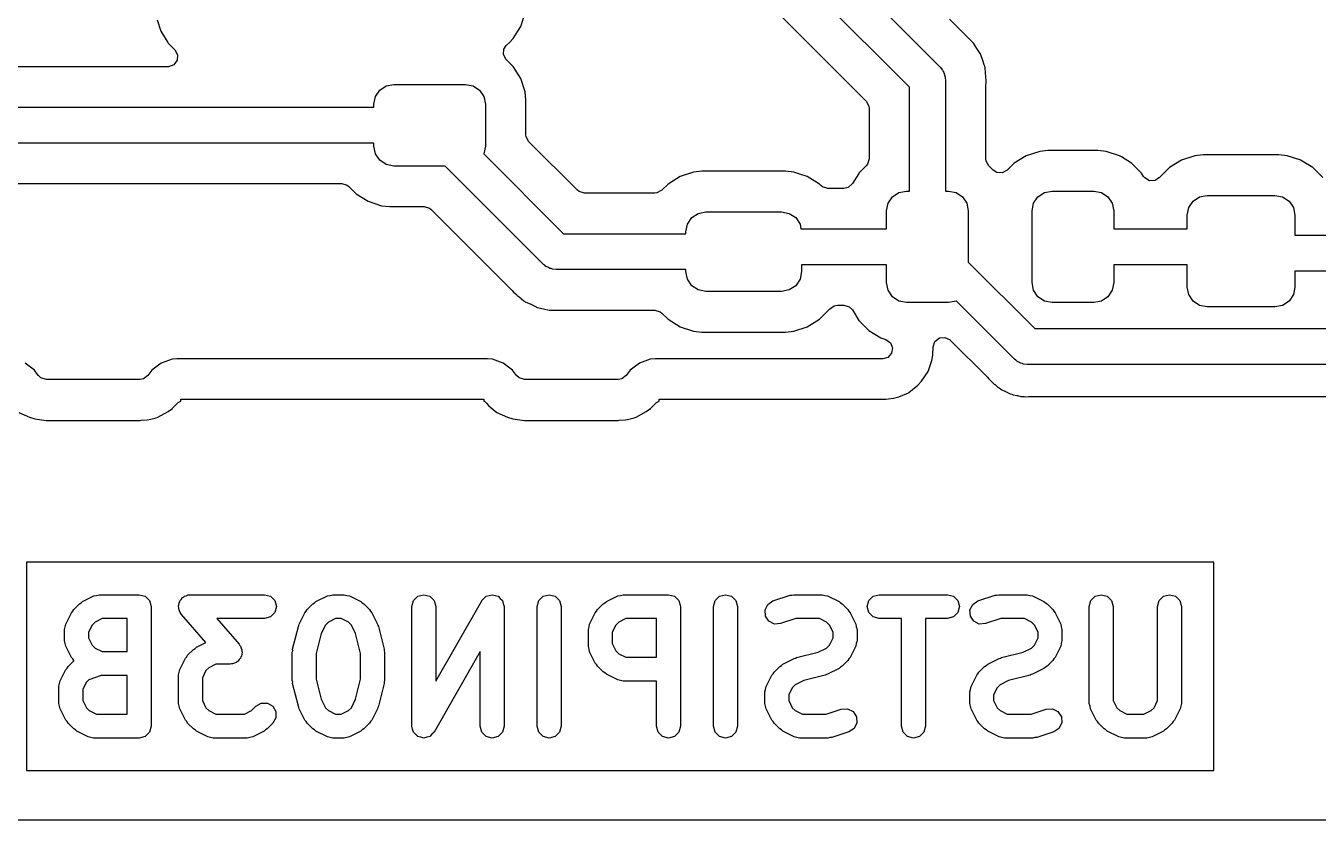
# Model space of a CAD drawing. Extents: x 0.23 to 2.97, y 0.23 to 2.17.
# Drawn here: x 1.331 to 1.969, y 0.23 to 0.622 of the extents above; entities that cross this region are included whole.
import ezdxf

# ---------------------------------------------------------------- set-up
doc = ezdxf.new("R2010")
doc.units = 0
doc.header["$MEASUREMENT"] = 0
doc.layers.add('BLACK', color=7, linetype='CONTINUOUS')

msp = doc.modelspace()

# ---------------------------------------------------------------- linework, layer by layer
at = {"layer": 'BLACK', "linetype": 'CONTINUOUS'}
for p, q in [((1.71833, 0.6656), (1.78218, 0.60175)), ((1.76706, 0.59182), (1.70643, 0.65244)), ((1.57497, 0.62188), (1.57716, 0.62851)), ((1.69957, 0.63099), (1.74561, 0.58495)), ((1.39536, 0.62506), (1.39718, 0.61956)), ((1.39718, 0.61956), (1.40064, 0.61396)), ((1.5713, 0.61594), (1.57497, 0.62188)), ((1.79604, 0.6162), (1.78674, 0.6255)), ((1.40064, 0.61396), (1.40085, 0.61362)), ((1.40085, 0.61362), (1.40418, 0.61029)), ((1.56781, 0.61245), (1.56953, 0.61417)), ((1.56953, 0.61417), (1.5713, 0.61594)), ((1.79819, 0.61417), (1.79604, 0.6162)), ((1.79837, 0.61396), (1.79819, 0.61417)), ((1.79855, 0.61374), (1.79837, 0.61396)), ((1.79837, 0.61396), (1.79837, 0.61396)), ((1.79872, 0.61352), (1.79855, 0.61374)), ((1.79855, 0.61374), (1.79855, 0.61374)), ((1.80028, 0.611), (1.79872, 0.61352)), ((1.79872, 0.61352), (1.79872, 0.61352)), ((1.79872, 0.61352), (1.79872, 0.61352)), ((1.40418, 0.61029), (1.4055, 0.60787)), ((1.4055, 0.60787), (1.4053, 0.60513)), ((1.56649, 0.60796), (1.56669, 0.61071)), ((1.56781, 0.60555), (1.56649, 0.60796)), ((1.56669, 0.61071), (1.56781, 0.61245)), ((1.8019, 0.60853), (1.80028, 0.611)), ((1.80203, 0.60828), (1.8019, 0.60853)), ((1.8019, 0.60853), (1.8019, 0.60853)), ((1.8019, 0.60853), (1.8019, 0.60853)), ((1.80215, 0.60803), (1.80203, 0.60828)), ((1.80203, 0.60828), (1.80203, 0.60828)), ((1.80227, 0.60777), (1.80215, 0.60803)), ((1.80215, 0.60803), (1.80215, 0.60803)), ((1.8032, 0.60497), (1.80227, 0.60777)), ((1.40073, 0.60195), (1.14546, 0.60195)), ((1.40108, 0.60197), (1.40073, 0.60195)), ((1.40366, 0.60293), (1.40108, 0.60197)), ((1.4053, 0.60513), (1.40366, 0.60293)), ((1.5713, 0.60206), (1.56781, 0.60555)), ((1.57497, 0.59612), (1.5713, 0.60206)), ((1.78218, 0.60175), (1.78335, 0.60031)), ((1.78335, 0.60031), (1.7836, 0.59965)), ((1.80394, 0.60293), (1.8032, 0.60497)), ((1.80421, 0.60219), (1.80394, 0.60293)), ((1.80427, 0.60191), (1.80421, 0.60219)), ((1.80421, 0.60219), (1.80421, 0.60219)), ((1.80428, 0.60191), (1.80427, 0.60191)), ((1.80434, 0.60164), (1.80428, 0.60191)), ((1.80439, 0.60136), (1.80433, 0.60164)), ((1.80433, 0.60164), (1.80434, 0.60164)), ((1.80459, 0.59906), (1.80439, 0.60136)), ((1.57716, 0.58949), (1.57497, 0.59612)), ((1.7836, 0.59965), (1.78401, 0.59909)), ((1.78401, 0.59909), (1.78425, 0.59795)), ((1.78425, 0.59795), (1.78467, 0.59687)), ((1.78467, 0.59687), (1.78463, 0.59617)), ((1.78463, 0.59617), (1.78478, 0.59548)), ((1.78478, 0.59548), (1.78478, 0.54054)), ((1.80465, 0.59842), (1.80459, 0.59906)), ((1.80476, 0.59743), (1.80465, 0.59842)), ((1.8048, 0.59717), (1.80476, 0.59743)), ((1.8048, 0.59685), (1.8048, 0.59717)), ((1.8048, 0.59717), (1.8048, 0.59717)), ((1.8048, 0.59664), (1.8048, 0.59685)), ((1.80492, 0.59532), (1.8048, 0.59664)), ((1.8048, 0.59302), (1.80485, 0.59373)), ((1.80485, 0.59378), (1.80498, 0.59464)), ((1.80485, 0.59373), (1.80485, 0.59378)), ((1.80498, 0.59464), (1.80492, 0.59532)), ((1.50319, 0.58718), (1.50532, 0.59037)), ((1.50532, 0.59037), (1.50852, 0.5925)), ((1.50852, 0.5925), (1.51228, 0.59325)), ((1.51228, 0.59325), (1.54772, 0.59325)), ((1.54772, 0.59325), (1.55148, 0.5925)), ((1.55148, 0.5925), (1.55468, 0.59037)), ((1.55468, 0.59037), (1.55681, 0.58718)), ((1.57757, 0.58551), (1.57716, 0.58949)), ((1.76706, 0.54054), (1.76706, 0.59182)), ((1.8048, 0.55641), (1.8048, 0.59302)), ((1.143, 0.58193), (1.50244, 0.58193)), ((1.50244, 0.58341), (1.50319, 0.58718)), ((1.50244, 0.58193), (1.50244, 0.58341)), ((1.55681, 0.58718), (1.55756, 0.58341)), ((1.55756, 0.58341), (1.55756, 0.56274)), ((1.57758, 0.5854), (1.57757, 0.58551)), ((1.57758, 0.56836), (1.57758, 0.5854)), ((1.57758, 0.5854), (1.57758, 0.5854)), ((1.74561, 0.58495), (1.74693, 0.58254)), ((1.74693, 0.58254), (1.74704, 0.5815)), ((1.74704, 0.5815), (1.74704, 0.55641)), ((1.57769, 0.56732), (1.57758, 0.56836)), ((1.50244, 0.56422), (1.14667, 0.56422)), ((1.50244, 0.56274), (1.50244, 0.56422)), ((1.50319, 0.55897), (1.50244, 0.56274)), ((1.55756, 0.56274), (1.55681, 0.55897)), ((1.57901, 0.56491), (1.57769, 0.56732)), ((1.60302, 0.54089), (1.57901, 0.56491)), ((1.50532, 0.55578), (1.50319, 0.55897)), ((1.50852, 0.55365), (1.50532, 0.55578)), ((1.55681, 0.55897), (1.55674, 0.55886)), ((1.55674, 0.55886), (1.59616, 0.51944)), ((1.74704, 0.55641), (1.74626, 0.55377)), ((1.80491, 0.55537), (1.8048, 0.55641)), ((1.82473, 0.55795), (1.81879, 0.55428)), ((1.83135, 0.56015), (1.82473, 0.55795)), ((1.82473, 0.55795), (1.82473, 0.55795)), ((1.83544, 0.56056), (1.83135, 0.56015)), ((1.86009, 0.56056), (1.83544, 0.56056)), ((1.83544, 0.56056), (1.83544, 0.56056)), ((1.86418, 0.56015), (1.86009, 0.56056)), ((1.87081, 0.55795), (1.86418, 0.56015)), ((1.87168, 0.55741), (1.87081, 0.55795)), ((1.87081, 0.55795), (1.87081, 0.55795)), ((1.87675, 0.55428), (1.87168, 0.55741)), ((1.9014, 0.5558), (1.89546, 0.55214)), ((1.90803, 0.558), (1.9014, 0.5558)), ((1.9014, 0.5558), (1.9014, 0.5558)), ((1.91212, 0.55841), (1.90803, 0.558)), ((1.94956, 0.55841), (1.91212, 0.55841)), ((1.91212, 0.55841), (1.91212, 0.55841)), ((1.95365, 0.558), (1.94956, 0.55841)), ((1.96028, 0.5558), (1.95365, 0.558)), ((1.96097, 0.55537), (1.96028, 0.5558)), ((1.96028, 0.5558), (1.96028, 0.5558)), ((1.51228, 0.5529), (1.50852, 0.55365)), ((1.53765, 0.5529), (1.51228, 0.5529)), ((1.58623, 0.50432), (1.53765, 0.5529)), ((1.66038, 0.54987), (1.65375, 0.54767)), ((1.66447, 0.55029), (1.66038, 0.54987)), ((1.70585, 0.55029), (1.66447, 0.55029)), ((1.66447, 0.55029), (1.66447, 0.55029)), ((1.70994, 0.54987), (1.70585, 0.55029)), ((1.71293, 0.54888), (1.70994, 0.54987)), ((1.74196, 0.54928), (1.73882, 0.5442)), ((1.742, 0.54935), (1.74196, 0.54928)), ((1.74561, 0.55296), (1.742, 0.54935)), ((1.74626, 0.55377), (1.74561, 0.55296)), ((1.80623, 0.55296), (1.80491, 0.55537)), ((1.80839, 0.55079), (1.80623, 0.55296)), ((1.81014, 0.54967), (1.80839, 0.55079)), ((1.81288, 0.54948), (1.81014, 0.54967)), ((1.81529, 0.55079), (1.81288, 0.54948)), ((1.81879, 0.55428), (1.81529, 0.55079)), ((1.88169, 0.54935), (1.87675, 0.55428)), ((1.88264, 0.54779), (1.88169, 0.54935)), ((1.88169, 0.54935), (1.88169, 0.54935)), ((1.88169, 0.54935), (1.88169, 0.54935)), ((1.89546, 0.55214), (1.89033, 0.547)), ((1.96622, 0.55214), (1.96097, 0.55537)), ((1.97116, 0.5472), (1.96622, 0.55214)), ((1.96622, 0.55214), (1.96622, 0.55214)), ((1.15698, 0.5442), (1.48657, 0.5442)), ((1.48657, 0.5442), (1.48921, 0.54342)), ((1.48921, 0.54342), (1.49003, 0.54277)), ((1.49003, 0.54277), (1.49364, 0.53916)), ((1.64781, 0.54401), (1.64469, 0.54089)), ((1.65375, 0.54767), (1.64781, 0.54401)), ((1.65375, 0.54767), (1.65375, 0.54767)), ((1.71656, 0.54767), (1.71293, 0.54888)), ((1.72251, 0.54401), (1.71656, 0.54767)), ((1.72322, 0.54329), (1.72251, 0.54401)), ((1.72251, 0.54401), (1.72251, 0.54401)), ((1.72404, 0.54264), (1.72322, 0.54329)), ((1.72667, 0.54186), (1.72404, 0.54264)), ((1.73881, 0.54418), (1.73677, 0.54234)), ((1.73882, 0.5442), (1.73881, 0.54418)), ((1.88326, 0.547), (1.88264, 0.54779)), ((1.88564, 0.54562), (1.88326, 0.547)), ((1.88838, 0.54574), (1.88564, 0.54562)), ((1.89026, 0.54707), (1.88838, 0.54574)), ((1.89033, 0.547), (1.89026, 0.54707)), ((1.49364, 0.53916), (1.49958, 0.53549)), ((1.60384, 0.54024), (1.60302, 0.54089)), ((1.60648, 0.53946), (1.60384, 0.54024)), ((1.64124, 0.53946), (1.60648, 0.53946)), ((1.64228, 0.53957), (1.64124, 0.53946)), ((1.64469, 0.54089), (1.64228, 0.53957)), ((1.73466, 0.54186), (1.72667, 0.54186)), ((1.73677, 0.54234), (1.73466, 0.54186)), ((1.75649, 0.53447), (1.75862, 0.53766)), ((1.75862, 0.53766), (1.76182, 0.53979)), ((1.76182, 0.53979), (1.76558, 0.54054)), ((1.76558, 0.54054), (1.76706, 0.54054)), ((1.78478, 0.54054), (1.78625, 0.54054)), ((1.78625, 0.54054), (1.79002, 0.53979)), ((1.79002, 0.53979), (1.79321, 0.53766)), ((1.79321, 0.53766), (1.79535, 0.53447)), ((1.82834, 0.53447), (1.83047, 0.53766)), ((1.83047, 0.53766), (1.83367, 0.53979)), ((1.83367, 0.53979), (1.83743, 0.54054)), ((1.83743, 0.54054), (1.8581, 0.54054)), ((1.8581, 0.54054), (1.86187, 0.53979)), ((1.86187, 0.53979), (1.86506, 0.53766)), ((1.86506, 0.53766), (1.8672, 0.53447)), ((1.90715, 0.53551), (1.91034, 0.53764)), ((1.91034, 0.53764), (1.91411, 0.53839)), ((1.91411, 0.53839), (1.94757, 0.53839)), ((1.94757, 0.53839), (1.95134, 0.53764)), ((1.95134, 0.53764), (1.95453, 0.53551)), ((1.49958, 0.53549), (1.5062, 0.5333)), ((1.5062, 0.5333), (1.51029, 0.53288)), ((1.51029, 0.53288), (1.52734, 0.53288)), ((1.52734, 0.53288), (1.52997, 0.5321)), ((1.52997, 0.5321), (1.53079, 0.53145)), ((1.53079, 0.53145), (1.57033, 0.4919)), ((1.66269, 0.52952), (1.66646, 0.53027)), ((1.66646, 0.53027), (1.70386, 0.53027)), ((1.70386, 0.53027), (1.70762, 0.52952)), ((1.75574, 0.5307), (1.75649, 0.53447)), ((1.75574, 0.52184), (1.75574, 0.5307)), ((1.79535, 0.53447), (1.79609, 0.5307)), ((1.79609, 0.5307), (1.79609, 0.50533)), ((1.82759, 0.5307), (1.82834, 0.53447)), ((1.82759, 0.49527), (1.82759, 0.5307)), ((1.8672, 0.53447), (1.86794, 0.5307)), ((1.86794, 0.5307), (1.86794, 0.52186)), ((1.90427, 0.52855), (1.90502, 0.53232)), ((1.90502, 0.53232), (1.90715, 0.53551)), ((1.95453, 0.53551), (1.95667, 0.53232)), ((1.95667, 0.53232), (1.95742, 0.52855)), ((1.65661, 0.52043), (1.65736, 0.52419)), ((1.65736, 0.52419), (1.6595, 0.52738)), ((1.6595, 0.52738), (1.66269, 0.52952)), ((1.70762, 0.52952), (1.71082, 0.52738)), ((1.71082, 0.52738), (1.71295, 0.52419)), ((1.71295, 0.52419), (1.71342, 0.52184)), ((1.90427, 0.52186), (1.90427, 0.52855)), ((1.95742, 0.52855), (1.95742, 0.51871)), ((1.59616, 0.51944), (1.65661, 0.51944)), ((1.65661, 0.51944), (1.65661, 0.52043)), ((1.71342, 0.52184), (1.75574, 0.52184)), ((1.86794, 0.52186), (1.90427, 0.52186)), ((1.95742, 0.51871), (1.99106, 0.51871)), ((1.58682, 0.50394), (1.58623, 0.50432)), ((1.79609, 0.50533), (1.82888, 0.47255)), ((1.58729, 0.50342), (1.58682, 0.50394)), ((1.58834, 0.50294), (1.58729, 0.50342)), ((1.58932, 0.50231), (1.58834, 0.50294)), ((1.59001, 0.5022), (1.58932, 0.50231)), ((1.59065, 0.50192), (1.59001, 0.5022)), ((1.59249, 0.50172), (1.59065, 0.50192)), ((1.65661, 0.50172), (1.59249, 0.50172)), ((1.65661, 0.50074), (1.65661, 0.50172)), ((1.65736, 0.49697), (1.65661, 0.50074)), ((1.7137, 0.50074), (1.71295, 0.49697)), ((1.75574, 0.50413), (1.7137, 0.50413)), ((1.7137, 0.50413), (1.7137, 0.50074)), ((1.75574, 0.49527), (1.75574, 0.50413)), ((1.90427, 0.50414), (1.86794, 0.50414)), ((1.86794, 0.50414), (1.86794, 0.49527)), ((1.90427, 0.49312), (1.90427, 0.50414)), ((1.99106, 0.50099), (1.95742, 0.50099)), ((1.95742, 0.50099), (1.95742, 0.49312)), ((1.57033, 0.4919), (1.5708, 0.49137)), ((1.6595, 0.49378), (1.65736, 0.49697)), ((1.66269, 0.49165), (1.6595, 0.49378)), ((1.66646, 0.4909), (1.66269, 0.49165)), ((1.70762, 0.49165), (1.70386, 0.4909)), ((1.71082, 0.49378), (1.70762, 0.49165)), ((1.71295, 0.49697), (1.71082, 0.49378)), ((1.75649, 0.4915), (1.75574, 0.49527)), ((1.82834, 0.4915), (1.82759, 0.49527)), ((1.86794, 0.49527), (1.8672, 0.4915)), ((1.90502, 0.48935), (1.90427, 0.49312)), ((1.95742, 0.49312), (1.95667, 0.48935)), ((1.5708, 0.49137), (1.57134, 0.49063)), ((1.57134, 0.49063), (1.57288, 0.48934)), ((1.57288, 0.48934), (1.57304, 0.4892)), ((1.57304, 0.4892), (1.57326, 0.48897)), ((1.57326, 0.48897), (1.57425, 0.48819)), ((1.57425, 0.48819), (1.57652, 0.48629)), ((1.57652, 0.48629), (1.57652, 0.48629)), ((1.57652, 0.48629), (1.57675, 0.48613)), ((1.57675, 0.48613), (1.57675, 0.48613)), ((1.57675, 0.48613), (1.57698, 0.48598)), ((1.57698, 0.48598), (1.57699, 0.48599)), ((1.57699, 0.48599), (1.57723, 0.48584)), ((1.57723, 0.48584), (1.57991, 0.48459)), ((1.70386, 0.4909), (1.66646, 0.4909)), ((1.75862, 0.48831), (1.75649, 0.4915)), ((1.76182, 0.48617), (1.75862, 0.48831)), ((1.76558, 0.48543), (1.76182, 0.48617)), ((1.78625, 0.48543), (1.76558, 0.48543)), ((1.79002, 0.48617), (1.78625, 0.48543)), ((1.79013, 0.48625), (1.79002, 0.48617)), ((1.81894, 0.45743), (1.79013, 0.48625)), ((1.83047, 0.48831), (1.82834, 0.4915)), ((1.83367, 0.48617), (1.83047, 0.48831)), ((1.83743, 0.48543), (1.83367, 0.48617)), ((1.8581, 0.48543), (1.83743, 0.48543)), ((1.86187, 0.48617), (1.8581, 0.48543)), ((1.86506, 0.48831), (1.86187, 0.48617)), ((1.8672, 0.4915), (1.86506, 0.48831)), ((1.90715, 0.48616), (1.90502, 0.48935)), ((1.91034, 0.48402), (1.90715, 0.48616)), ((1.95453, 0.48616), (1.95134, 0.48402)), ((1.95667, 0.48935), (1.95453, 0.48616)), ((1.57991, 0.48459), (1.58255, 0.48326)), ((1.58255, 0.48326), (1.58255, 0.48326)), ((1.58255, 0.48326), (1.58282, 0.48316)), ((1.58282, 0.48316), (1.58281, 0.48316)), ((1.58281, 0.48316), (1.58308, 0.48307)), ((1.58308, 0.48307), (1.58308, 0.48307)), ((1.58308, 0.48307), (1.58335, 0.48298)), ((1.58335, 0.48298), (1.58539, 0.48256)), ((1.58539, 0.48256), (1.58624, 0.48239)), ((1.58624, 0.48239), (1.58912, 0.4817)), ((1.58912, 0.4817), (1.58912, 0.4817)), ((1.58912, 0.4817), (1.5894, 0.48167)), ((1.5894, 0.48167), (1.5894, 0.48167)), ((1.5894, 0.48167), (1.58967, 0.48164)), ((1.58967, 0.48164), (1.58967, 0.48164)), ((1.58967, 0.48164), (1.58996, 0.48162)), ((1.58996, 0.48162), (1.59291, 0.4817)), ((1.58996, 0.48162), (1.58996, 0.48162)), ((1.58996, 0.48162), (1.58996, 0.48162)), ((1.59291, 0.4817), (1.64124, 0.4817)), ((1.64124, 0.4817), (1.64388, 0.48093)), ((1.64388, 0.48093), (1.64469, 0.48027)), ((1.64469, 0.48027), (1.64781, 0.47716)), ((1.72251, 0.47716), (1.72744, 0.48209)), ((1.72744, 0.48209), (1.72757, 0.48225)), ((1.72744, 0.48209), (1.72744, 0.48209)), ((1.72757, 0.48225), (1.72981, 0.48384)), ((1.72981, 0.48384), (1.7314, 0.48411)), ((1.7314, 0.48411), (1.73466, 0.48411)), ((1.73466, 0.48411), (1.7373, 0.48333)), ((1.7373, 0.48333), (1.73881, 0.48179)), ((1.73881, 0.48179), (1.742, 0.47662)), ((1.91411, 0.48328), (1.91034, 0.48402)), ((1.94757, 0.48328), (1.91411, 0.48328)), ((1.95134, 0.48402), (1.94757, 0.48328)), ((1.64781, 0.47716), (1.65375, 0.47349)), ((1.65375, 0.47349), (1.66038, 0.4713)), ((1.70994, 0.4713), (1.71656, 0.47349)), ((1.71656, 0.47349), (1.72251, 0.47716)), ((1.742, 0.47662), (1.74693, 0.47168)), ((1.82888, 0.47255), (2.03928, 0.47255)), ((1.66038, 0.4713), (1.66447, 0.47088)), ((1.66447, 0.47088), (1.70585, 0.47088)), ((1.70585, 0.47088), (1.70994, 0.4713)), ((1.74693, 0.47168), (1.75288, 0.46802)), ((1.75288, 0.46802), (1.75538, 0.46719)), ((1.75538, 0.46719), (1.75764, 0.46562)), ((1.77874, 0.46354), (1.77962, 0.46619)), ((1.77962, 0.46619), (1.78179, 0.46795)), ((1.78179, 0.46795), (1.78457, 0.46825)), ((1.78457, 0.46825), (1.78707, 0.467)), ((1.78707, 0.467), (1.7872, 0.46687)), ((1.7872, 0.46687), (1.80549, 0.44859)), ((1.75821, 0.46038), (1.75634, 0.45836)), ((1.75764, 0.46562), (1.7587, 0.46308)), ((1.7587, 0.46308), (1.75821, 0.46038)), ((1.7786, 0.45952), (1.77874, 0.46354)), ((1.33477, 0.45196), (1.33017, 0.45541)), ((1.39739, 0.45541), (1.39278, 0.45196)), ((1.40279, 0.45742), (1.39739, 0.45541)), ((1.40517, 0.45767), (1.40279, 0.45742)), ((1.40279, 0.45742), (1.40279, 0.45742)), ((1.55861, 0.45767), (1.40517, 0.45767)), ((1.40517, 0.45767), (1.40517, 0.45767)), ((1.56099, 0.45742), (1.55861, 0.45767)), ((1.55861, 0.45767), (1.55861, 0.45767)), ((1.56639, 0.45541), (1.56099, 0.45742)), ((1.57099, 0.45196), (1.56639, 0.45541)), ((1.63361, 0.45541), (1.62901, 0.45196)), ((1.63901, 0.45742), (1.63361, 0.45541)), ((1.64139, 0.45767), (1.63901, 0.45742)), ((1.63901, 0.45742), (1.63901, 0.45742)), ((1.75385, 0.45767), (1.64139, 0.45767)), ((1.75634, 0.45836), (1.75385, 0.45767)), ((1.7763, 0.45135), (1.77811, 0.45681)), ((1.77811, 0.45681), (1.7786, 0.45952)), ((1.7786, 0.45952), (1.7786, 0.45952)), ((1.7786, 0.45952), (1.7786, 0.45952)), ((1.81953, 0.45705), (1.81894, 0.45743)), ((1.82, 0.45653), (1.81953, 0.45705)), ((1.82106, 0.45605), (1.82, 0.45653)), ((1.82203, 0.45542), (1.82106, 0.45605)), ((1.82273, 0.45531), (1.82203, 0.45542)), ((1.82337, 0.45503), (1.82273, 0.45531)), ((1.82521, 0.45483), (1.82337, 0.45503)), ((2.046, 0.45483), (1.82521, 0.45483)), ((1.33669, 0.4494), (1.33477, 0.45196)), ((1.3367, 0.44938), (1.33669, 0.4494)), ((1.33797, 0.4482), (1.3367, 0.44938)), ((1.34061, 0.44743), (1.33797, 0.4482)), ((1.38695, 0.44743), (1.34061, 0.44743)), ((1.38866, 0.44773), (1.38695, 0.44743)), ((1.39086, 0.44938), (1.38866, 0.44773)), ((1.39278, 0.45196), (1.39086, 0.44938)), ((1.57291, 0.4494), (1.57099, 0.45196)), ((1.57292, 0.44938), (1.57291, 0.4494)), ((1.57419, 0.4482), (1.57292, 0.44938)), ((1.57683, 0.44743), (1.57419, 0.4482)), ((1.62317, 0.44743), (1.57683, 0.44743)), ((1.62488, 0.44773), (1.62317, 0.44743)), ((1.62708, 0.44938), (1.62488, 0.44773)), ((1.62901, 0.45196), (1.62708, 0.44938)), ((1.77303, 0.44662), (1.7763, 0.45135)), ((1.7763, 0.45135), (1.7763, 0.45135)), ((1.7763, 0.45135), (1.7763, 0.45135)), ((1.80549, 0.44859), (1.80587, 0.4481)), ((1.80587, 0.4481), (1.80588, 0.44811)), ((1.80588, 0.44811), (1.80608, 0.44787)), ((1.80608, 0.44787), (1.80807, 0.44601)), ((1.7617, 0.43887), (1.76651, 0.44091)), ((1.76651, 0.44091), (1.76668, 0.44099)), ((1.76668, 0.44099), (1.77116, 0.4446)), ((1.76668, 0.44099), (1.76668, 0.44099)), ((1.76668, 0.44099), (1.76668, 0.44099)), ((1.77116, 0.4446), (1.77303, 0.44662)), ((1.80807, 0.44601), (1.80889, 0.44518)), ((1.80889, 0.44518), (1.80889, 0.44518)), ((1.80889, 0.44518), (1.80911, 0.44502)), ((1.80911, 0.44502), (1.80928, 0.44487)), ((1.80928, 0.44487), (1.81062, 0.44361)), ((1.81062, 0.44361), (1.8113, 0.44323)), ((1.8113, 0.44323), (1.81195, 0.44281)), ((1.81195, 0.44281), (1.81257, 0.44233)), ((1.81257, 0.44233), (1.81413, 0.44165)), ((1.81413, 0.44165), (1.81426, 0.4416)), ((1.81426, 0.4416), (1.81447, 0.4415)), ((1.81447, 0.4415), (1.81607, 0.44061)), ((1.81607, 0.44061), (1.81683, 0.44042)), ((1.40297, 0.4332), (1.40578, 0.436)), ((1.40578, 0.436), (1.40709, 0.43672)), ((1.40709, 0.43672), (1.40709, 0.43765)), ((1.40709, 0.43765), (1.55669, 0.43765)), ((1.55669, 0.43765), (1.55669, 0.43677)), ((1.55669, 0.43677), (1.55704, 0.43667)), ((1.55704, 0.43667), (1.55804, 0.43581)), ((1.55804, 0.43581), (1.55915, 0.43458)), ((1.55915, 0.43458), (1.56033, 0.43349)), ((1.63919, 0.4332), (1.642, 0.436)), ((1.642, 0.436), (1.64331, 0.43672)), ((1.64331, 0.43672), (1.64331, 0.43765)), ((1.64331, 0.43765), (1.7553, 0.43765)), ((1.7553, 0.43765), (1.75921, 0.43818)), ((1.75921, 0.43818), (1.7617, 0.43887)), ((1.81683, 0.44042), (1.81757, 0.44017)), ((1.81757, 0.44017), (1.81828, 0.43986)), ((1.81828, 0.43986), (1.82009, 0.43957)), ((1.82009, 0.43957), (1.82032, 0.43952)), ((1.82032, 0.43952), (1.8221, 0.43907)), ((1.8221, 0.43907), (1.82288, 0.43907)), ((1.82288, 0.43907), (1.82366, 0.43901)), ((1.82366, 0.43901), (1.8237, 0.439)), ((1.8237, 0.439), (1.82443, 0.43888)), ((1.82443, 0.43888), (1.82578, 0.43901)), ((1.82578, 0.43901), (1.82625, 0.43906)), ((1.82625, 0.43906), (1.82649, 0.43907)), ((1.82649, 0.43907), (2.04289, 0.43907)), ((1.32704, 0.43119), (1.33227, 0.4288)), ((1.33227, 0.4288), (1.33491, 0.42803)), ((1.33491, 0.42803), (1.33491, 0.42803)), ((1.33491, 0.42803), (1.34061, 0.42721)), ((1.39054, 0.42753), (1.39225, 0.42784)), ((1.39225, 0.42784), (1.39485, 0.42855)), ((1.39225, 0.42784), (1.39225, 0.42784)), ((1.39225, 0.42784), (1.39225, 0.42784)), ((1.39485, 0.42855), (1.39572, 0.42879)), ((1.39572, 0.42879), (1.40077, 0.43155)), ((1.40077, 0.43155), (1.40292, 0.43316)), ((1.40292, 0.43316), (1.40295, 0.43318)), ((1.40295, 0.43318), (1.40297, 0.4332)), ((1.40297, 0.4332), (1.40297, 0.4332)), ((1.56033, 0.43349), (1.56041, 0.4334)), ((1.56041, 0.4334), (1.56326, 0.43119)), ((1.56326, 0.43119), (1.56849, 0.4288)), ((1.56849, 0.4288), (1.57113, 0.42803)), ((1.57113, 0.42803), (1.57113, 0.42803)), ((1.57113, 0.42803), (1.57683, 0.42721)), ((1.62676, 0.42753), (1.62847, 0.42784)), ((1.62847, 0.42784), (1.63107, 0.42855)), ((1.62847, 0.42784), (1.62847, 0.42784)), ((1.62847, 0.42784), (1.62847, 0.42784)), ((1.63107, 0.42855), (1.63194, 0.42879)), ((1.63194, 0.42879), (1.63699, 0.43155)), ((1.63699, 0.43155), (1.63914, 0.43316)), ((1.63914, 0.43316), (1.63917, 0.43318)), ((1.63917, 0.43318), (1.63919, 0.4332)), ((1.63919, 0.4332), (1.63919, 0.4332)), ((1.34061, 0.42721), (1.34061, 0.42721)), ((1.34061, 0.42721), (1.38695, 0.42721)), ((1.38695, 0.42721), (1.38745, 0.42725)), ((1.38695, 0.42721), (1.38695, 0.42721)), ((1.38745, 0.42725), (1.39054, 0.42753)), ((1.39054, 0.42753), (1.39054, 0.42753)), ((1.39054, 0.42753), (1.39054, 0.42753)), ((1.57683, 0.42721), (1.57683, 0.42721)), ((1.57683, 0.42721), (1.62317, 0.42721)), ((1.62317, 0.42721), (1.62367, 0.42725)), ((1.62317, 0.42721), (1.62317, 0.42721)), ((1.62367, 0.42725), (1.62676, 0.42753)), ((1.62676, 0.42753), (1.62676, 0.42753)), ((1.62676, 0.42753), (1.62676, 0.42753)), ((1.91738, 0.35709), (1.33089, 0.35709)), ((1.33089, 0.35709), (1.33089, 0.25427)), ((1.91738, 0.25427), (1.91738, 0.35709)), ((1.35856, 0.33768), (1.36418, 0.34049)), ((1.36418, 0.34049), (1.36551, 0.34076)), ((1.36551, 0.34076), (1.36683, 0.34111)), ((1.36683, 0.34111), (1.38651, 0.34111)), ((1.38651, 0.34111), (1.38946, 0.34032)), ((1.38946, 0.34032), (1.39162, 0.33816)), ((1.40671, 0.33816), (1.40739, 0.33885)), ((1.40739, 0.33885), (1.40793, 0.33965)), ((1.40793, 0.33965), (1.40845, 0.33991)), ((1.40845, 0.33991), (1.40887, 0.34032)), ((1.40887, 0.34032), (1.4098, 0.34057)), ((1.4098, 0.34057), (1.41067, 0.341)), ((1.41067, 0.341), (1.41126, 0.34096)), ((1.41126, 0.34096), (1.41182, 0.34111)), ((1.41182, 0.34111), (1.44838, 0.34111)), ((1.44838, 0.34111), (1.45133, 0.34032)), ((1.45133, 0.34032), (1.45349, 0.33816)), ((1.47386, 0.33768), (1.47948, 0.34049)), ((1.47948, 0.34049), (1.48081, 0.34076)), ((1.48081, 0.34076), (1.48212, 0.34111)), ((1.48212, 0.34111), (1.48775, 0.34111)), ((1.48775, 0.34111), (1.48906, 0.34076)), ((1.48906, 0.34076), (1.49039, 0.34049)), ((1.49039, 0.34049), (1.49601, 0.33768)), ((1.522, 0.33816), (1.52417, 0.34032)), ((1.52417, 0.34032), (1.52712, 0.34111)), ((1.52712, 0.34111), (1.53007, 0.34032)), ((1.53007, 0.34032), (1.53223, 0.33816)), ((1.55575, 0.33816), (1.55682, 0.33923)), ((1.55682, 0.33923), (1.55789, 0.34031)), ((1.55789, 0.34031), (1.5579, 0.34031)), ((1.5579, 0.34031), (1.55791, 0.34032)), ((1.55791, 0.34032), (1.55937, 0.34071)), ((1.55937, 0.34071), (1.56084, 0.34111)), ((1.56084, 0.34111), (1.56085, 0.34111)), ((1.56085, 0.34111), (1.56086, 0.34111)), ((1.56086, 0.34111), (1.56232, 0.34072)), ((1.56232, 0.34072), (1.56379, 0.34033)), ((1.56379, 0.34033), (1.5638, 0.34033)), ((1.5638, 0.34033), (1.56382, 0.34032)), ((1.56382, 0.34032), (1.56489, 0.33925)), ((1.56489, 0.33925), (1.56597, 0.33818)), ((1.58387, 0.33816), (1.58603, 0.34032)), ((1.58603, 0.34032), (1.58899, 0.34111)), ((1.58899, 0.34111), (1.59194, 0.34032)), ((1.59194, 0.34032), (1.5941, 0.33816)), ((1.61728, 0.33768), (1.6229, 0.34049)), ((1.6229, 0.34049), (1.62423, 0.34076)), ((1.62423, 0.34076), (1.62554, 0.34111)), ((1.62554, 0.34111), (1.64804, 0.34111)), ((1.64804, 0.34111), (1.65099, 0.34032)), ((1.65099, 0.34032), (1.65315, 0.33816)), ((1.67105, 0.33816), (1.67321, 0.34032)), ((1.67321, 0.34032), (1.67616, 0.34111)), ((1.67616, 0.34111), (1.67911, 0.34032)), ((1.67911, 0.34032), (1.68128, 0.33816)), ((1.6996, 0.338), (1.70804, 0.34081)), ((1.70804, 0.34081), (1.70899, 0.34087)), ((1.70899, 0.34087), (1.70991, 0.34111)), ((1.70991, 0.34111), (1.72397, 0.34111)), ((1.72397, 0.34111), (1.72528, 0.34076)), ((1.72528, 0.34076), (1.72661, 0.34049)), ((1.72661, 0.34049), (1.73223, 0.33768)), ((1.74698, 0.33816), (1.74914, 0.34032)), ((1.74914, 0.34032), (1.75209, 0.34111)), ((1.75209, 0.34111), (1.78584, 0.34111)), ((1.78584, 0.34111), (1.78879, 0.34032)), ((1.78879, 0.34032), (1.79095, 0.33816)), ((1.80084, 0.338), (1.80928, 0.34081)), ((1.80928, 0.34081), (1.81023, 0.34087)), ((1.81023, 0.34087), (1.81115, 0.34111)), ((1.81115, 0.34111), (1.82521, 0.34111)), ((1.82521, 0.34111), (1.82652, 0.34076)), ((1.82652, 0.34076), (1.82785, 0.34049)), ((1.82785, 0.34049), (1.83347, 0.33768)), ((1.85665, 0.33816), (1.85881, 0.34032)), ((1.85881, 0.34032), (1.86176, 0.34111)), ((1.86176, 0.34111), (1.86472, 0.34032)), ((1.86472, 0.34032), (1.86688, 0.33816)), ((1.8904, 0.33816), (1.89256, 0.34032)), ((1.89256, 0.34032), (1.89551, 0.34111)), ((1.89551, 0.34111), (1.89846, 0.34032)), ((1.89846, 0.34032), (1.90062, 0.33816)), ((1.35029, 0.3266), (1.35311, 0.33222)), ((1.35311, 0.33222), (1.35374, 0.33294)), ((1.35374, 0.33294), (1.35421, 0.33376)), ((1.35421, 0.33376), (1.35703, 0.33657)), ((1.35703, 0.33657), (1.35785, 0.33705)), ((1.35785, 0.33705), (1.35856, 0.33768)), ((1.39162, 0.33816), (1.39242, 0.33521)), ((1.39242, 0.33521), (1.39242, 0.27615)), ((1.40591, 0.33521), (1.40617, 0.33614)), ((1.40607, 0.33464), (1.40591, 0.33521)), ((1.40603, 0.33406), (1.40607, 0.33464)), ((1.40645, 0.33319), (1.40603, 0.33406)), ((1.40617, 0.33614), (1.40623, 0.33711)), ((1.40623, 0.33711), (1.40655, 0.3376)), ((1.40671, 0.33225), (1.40645, 0.33319)), ((1.40655, 0.3376), (1.40671, 0.33816)), ((1.40712, 0.33184), (1.40671, 0.33225)), ((1.45349, 0.33225), (1.45133, 0.33009)), ((1.45349, 0.33816), (1.45428, 0.33521)), ((1.45428, 0.33521), (1.45349, 0.33225)), ((1.46559, 0.3266), (1.46841, 0.33222)), ((1.46841, 0.33222), (1.46904, 0.33294)), ((1.46904, 0.33294), (1.46951, 0.33376)), ((1.46951, 0.33376), (1.47232, 0.33657)), ((1.47232, 0.33657), (1.47315, 0.33705)), ((1.47315, 0.33705), (1.47386, 0.33768)), ((1.49601, 0.33768), (1.49672, 0.33705)), ((1.49672, 0.33705), (1.49755, 0.33657)), ((1.49755, 0.33657), (1.50036, 0.33376)), ((1.50036, 0.33376), (1.50084, 0.33294)), ((1.50084, 0.33294), (1.50147, 0.33222)), ((1.50147, 0.33222), (1.50428, 0.3266)), ((1.52121, 0.33521), (1.522, 0.33816)), ((1.52121, 0.27615), (1.52121, 0.33521)), ((1.53223, 0.33816), (1.53302, 0.33521)), ((1.53302, 0.29839), (1.55574, 0.33814)), ((1.53302, 0.33521), (1.53302, 0.29839)), ((1.55574, 0.33814), (1.55575, 0.33815)), ((1.55575, 0.33815), (1.55575, 0.33816)), ((1.56597, 0.33818), (1.56597, 0.33817)), ((1.56597, 0.33817), (1.56598, 0.33816)), ((1.56598, 0.33816), (1.56637, 0.3367)), ((1.56637, 0.3367), (1.56677, 0.33523)), ((1.56677, 0.33523), (1.56677, 0.33522)), ((1.56677, 0.33522), (1.56677, 0.33521)), ((1.56677, 0.33521), (1.56677, 0.27615)), ((1.58308, 0.33521), (1.58387, 0.33816)), ((1.58308, 0.27615), (1.58308, 0.33521)), ((1.5941, 0.33816), (1.59489, 0.33521)), ((1.59489, 0.33521), (1.59489, 0.27615)), ((1.60901, 0.3266), (1.61182, 0.33222)), ((1.61182, 0.33222), (1.61246, 0.33294)), ((1.61246, 0.33294), (1.61293, 0.33376)), ((1.61293, 0.33376), (1.61574, 0.33657)), ((1.61574, 0.33657), (1.61657, 0.33705)), ((1.61657, 0.33705), (1.61728, 0.33768)), ((1.65315, 0.33816), (1.65395, 0.33521)), ((1.65395, 0.33521), (1.65395, 0.27615)), ((1.67026, 0.33521), (1.67105, 0.33816)), ((1.67026, 0.27615), (1.67026, 0.33521)), ((1.68128, 0.33816), (1.68207, 0.33521)), ((1.68207, 0.33521), (1.68207, 0.27615)), ((1.69569, 0.33358), (1.69705, 0.33631)), ((1.69587, 0.33053), (1.69569, 0.33358)), ((1.69705, 0.33631), (1.6996, 0.338)), ((1.73223, 0.33768), (1.73295, 0.33705)), ((1.73295, 0.33705), (1.73377, 0.33657)), ((1.73377, 0.33657), (1.73658, 0.33376)), ((1.73658, 0.33376), (1.73706, 0.33294)), ((1.73706, 0.33294), (1.73769, 0.33222)), ((1.73769, 0.33222), (1.7405, 0.3266)), ((1.74618, 0.33521), (1.74698, 0.33816)), ((1.74698, 0.33225), (1.74618, 0.33521)), ((1.74914, 0.33009), (1.74698, 0.33225)), ((1.79095, 0.33225), (1.78879, 0.33009)), ((1.79095, 0.33816), (1.79174, 0.33521)), ((1.79174, 0.33521), (1.79095, 0.33225)), ((1.79692, 0.33358), (1.79829, 0.33631)), ((1.79711, 0.33053), (1.79692, 0.33358)), ((1.79829, 0.33631), (1.80084, 0.338)), ((1.83347, 0.33768), (1.83418, 0.33705)), ((1.83418, 0.33705), (1.83501, 0.33657)), ((1.83501, 0.33657), (1.83782, 0.33376)), ((1.83782, 0.33376), (1.83829, 0.33294)), ((1.83829, 0.33294), (1.83892, 0.33222)), ((1.83892, 0.33222), (1.84174, 0.3266)), ((1.85586, 0.33521), (1.85665, 0.33816)), ((1.85586, 0.2874), (1.85586, 0.33521)), ((1.86688, 0.33816), (1.86767, 0.33521)), ((1.86767, 0.33521), (1.86767, 0.2888)), ((1.8896, 0.33521), (1.8904, 0.33816)), ((1.8896, 0.2888), (1.8896, 0.33521)), ((1.90062, 0.33816), (1.90142, 0.33521)), ((1.90142, 0.33521), (1.90142, 0.2874)), ((1.35002, 0.32527), (1.35029, 0.3266)), ((1.36324, 0.32609), (1.36148, 0.32256)), ((1.3647, 0.32754), (1.36324, 0.32609)), ((1.36822, 0.3293), (1.3647, 0.32754)), ((1.38061, 0.3293), (1.36822, 0.3293)), ((1.38061, 0.31299), (1.38061, 0.3293)), ((1.40738, 0.33132), (1.40712, 0.33184)), ((1.41946, 0.31751), (1.40738, 0.33132)), ((1.44838, 0.3293), (1.42483, 0.3293)), ((1.42483, 0.3293), (1.43595, 0.3166)), ((1.45133, 0.33009), (1.44838, 0.3293)), ((1.46515, 0.32539), (1.46546, 0.32596)), ((1.46546, 0.32596), (1.46559, 0.3266)), ((1.47854, 0.32609), (1.47645, 0.3219)), ((1.48, 0.32754), (1.47854, 0.32609)), ((1.48352, 0.3293), (1.48, 0.32754)), ((1.48635, 0.3293), (1.48352, 0.3293)), ((1.48987, 0.32754), (1.48635, 0.3293)), ((1.49133, 0.32609), (1.48987, 0.32754)), ((1.49342, 0.3219), (1.49133, 0.32609)), ((1.50428, 0.3266), (1.50441, 0.32596)), ((1.50441, 0.32596), (1.50473, 0.32539)), ((1.60874, 0.32527), (1.60901, 0.3266)), ((1.62196, 0.32609), (1.6202, 0.32256)), ((1.62342, 0.32754), (1.62196, 0.32609)), ((1.62694, 0.3293), (1.62342, 0.32754)), ((1.64213, 0.3293), (1.62694, 0.3293)), ((1.64213, 0.31018), (1.64213, 0.3293)), ((1.69755, 0.32798), (1.69587, 0.33053)), ((1.70029, 0.32661), (1.69755, 0.32798)), ((1.70334, 0.32679), (1.70029, 0.32661)), ((1.71087, 0.3293), (1.70334, 0.32679)), ((1.72257, 0.3293), (1.71087, 0.3293)), ((1.72609, 0.32754), (1.72257, 0.3293)), ((1.72755, 0.32609), (1.72609, 0.32754)), ((1.72931, 0.32256), (1.72755, 0.32609)), ((1.7405, 0.3266), (1.74077, 0.32527)), ((1.75209, 0.3293), (1.74914, 0.33009)), ((1.76306, 0.3293), (1.75209, 0.3293)), ((1.76306, 0.27615), (1.76306, 0.3293)), ((1.78584, 0.3293), (1.77487, 0.3293)), ((1.77487, 0.3293), (1.77487, 0.27615)), ((1.78879, 0.33009), (1.78584, 0.3293)), ((1.79879, 0.32798), (1.79711, 0.33053)), ((1.80152, 0.32661), (1.79879, 0.32798)), ((1.80458, 0.32679), (1.80152, 0.32661)), ((1.8121, 0.3293), (1.80458, 0.32679)), ((1.82381, 0.3293), (1.8121, 0.3293)), ((1.82733, 0.32754), (1.82381, 0.3293)), ((1.82879, 0.32609), (1.82733, 0.32754)), ((1.83055, 0.32256), (1.82879, 0.32609)), ((1.84174, 0.3266), (1.84201, 0.32527)), ((1.34967, 0.32396), (1.35002, 0.32527)), ((1.34967, 0.31833), (1.34967, 0.32396)), ((1.36148, 0.32256), (1.36148, 0.31973)), ((1.36148, 0.31973), (1.36324, 0.31621)), ((1.46233, 0.31414), (1.46515, 0.32539)), ((1.47645, 0.3219), (1.47397, 0.31198)), ((1.4959, 0.31198), (1.49342, 0.3219)), ((1.50473, 0.32539), (1.50754, 0.31414)), ((1.60839, 0.32396), (1.60874, 0.32527)), ((1.60839, 0.31552), (1.60839, 0.32396)), ((1.6202, 0.32256), (1.6202, 0.31692)), ((1.72755, 0.31621), (1.72931, 0.31973)), ((1.72931, 0.31973), (1.72931, 0.32256)), ((1.74077, 0.32527), (1.74112, 0.32396)), ((1.74112, 0.32396), (1.74112, 0.31833)), ((1.82879, 0.31621), (1.83055, 0.31973)), ((1.83055, 0.31973), (1.83055, 0.32256)), ((1.84201, 0.32527), (1.84236, 0.32396)), ((1.84236, 0.32396), (1.84236, 0.31833)), ((1.35002, 0.31702), (1.34967, 0.31833)), ((1.35029, 0.31569), (1.35002, 0.31702)), ((1.35311, 0.31007), (1.35029, 0.31569)), ((1.36324, 0.31621), (1.3647, 0.31475)), ((1.3647, 0.31475), (1.36822, 0.31299)), ((1.36822, 0.31299), (1.38061, 0.31299)), ((1.41046, 0.31126), (1.41327, 0.31407)), ((1.41327, 0.31407), (1.41409, 0.31455)), ((1.41409, 0.31455), (1.4148, 0.31518)), ((1.4148, 0.31518), (1.41946, 0.31751)), ((1.43595, 0.3166), (1.43621, 0.31608)), ((1.43621, 0.31608), (1.43662, 0.31566)), ((1.43662, 0.31566), (1.43687, 0.31473)), ((1.43687, 0.31473), (1.4373, 0.31386)), ((1.4373, 0.31386), (1.43726, 0.31327)), ((1.43726, 0.31327), (1.43741, 0.31271)), ((1.46216, 0.31271), (1.46235, 0.31341)), ((1.46235, 0.31341), (1.46233, 0.31414)), ((1.50754, 0.31414), (1.50753, 0.31341)), ((1.50753, 0.31341), (1.50771, 0.31271)), ((1.55496, 0.31297), (1.53225, 0.27322)), ((1.55496, 0.27615), (1.55496, 0.31297)), ((1.60874, 0.31421), (1.60839, 0.31552)), ((1.60901, 0.31288), (1.60874, 0.31421)), ((1.61182, 0.30726), (1.60901, 0.31288)), ((1.6202, 0.31692), (1.62196, 0.3134)), ((1.62196, 0.3134), (1.62342, 0.31194)), ((1.72191, 0.31266), (1.72609, 0.31475)), ((1.72609, 0.31475), (1.72755, 0.31621)), ((1.7405, 0.31569), (1.73769, 0.31007)), ((1.74077, 0.31702), (1.7405, 0.31569)), ((1.74112, 0.31833), (1.74077, 0.31702)), ((1.82314, 0.31266), (1.82733, 0.31475)), ((1.82733, 0.31475), (1.82879, 0.31621)), ((1.84174, 0.31569), (1.83892, 0.31007)), ((1.84201, 0.31702), (1.84174, 0.31569)), ((1.84236, 0.31833), (1.84201, 0.31702)), ((1.3514, 0.30564), (1.35421, 0.30845)), ((1.35374, 0.30936), (1.35311, 0.31007)), ((1.35421, 0.30853), (1.35374, 0.30936)), ((1.35427, 0.30848), (1.35421, 0.30853)), ((1.35421, 0.30845), (1.35427, 0.30848)), ((1.40654, 0.3041), (1.40935, 0.30973)), ((1.40935, 0.30973), (1.40998, 0.31044)), ((1.40998, 0.31044), (1.41046, 0.31126)), ((1.42446, 0.3068), (1.42094, 0.30504)), ((1.43151, 0.3068), (1.42446, 0.3068)), ((1.43207, 0.30696), (1.43151, 0.3068)), ((1.43265, 0.30692), (1.43207, 0.30696)), ((1.43352, 0.30734), (1.43265, 0.30692)), ((1.43446, 0.3076), (1.43352, 0.30734)), ((1.43487, 0.30801), (1.43446, 0.3076)), ((1.43539, 0.30827), (1.43487, 0.30801)), ((1.43593, 0.30907), (1.43539, 0.30827)), ((1.43662, 0.30976), (1.43593, 0.30907)), ((1.43677, 0.31032), (1.43662, 0.30976)), ((1.43709, 0.31081), (1.43677, 0.31032)), ((1.43716, 0.31177), (1.43709, 0.31081)), ((1.43741, 0.31271), (1.43716, 0.31177)), ((1.46216, 0.29865), (1.46216, 0.31271)), ((1.47397, 0.31198), (1.47397, 0.29938)), ((1.4959, 0.29938), (1.4959, 0.31198)), ((1.50771, 0.31271), (1.50771, 0.29865)), ((1.61246, 0.30655), (1.61182, 0.30726)), ((1.61293, 0.30572), (1.61246, 0.30655)), ((1.62342, 0.31194), (1.62694, 0.31018)), ((1.62694, 0.31018), (1.64213, 0.31018)), ((1.70374, 0.30611), (1.70445, 0.30674)), ((1.70445, 0.30674), (1.71008, 0.30956)), ((1.71008, 0.30956), (1.71072, 0.30969)), ((1.71072, 0.30969), (1.71129, 0.31)), ((1.71129, 0.31), (1.72191, 0.31266)), ((1.73658, 0.30853), (1.73377, 0.30572)), ((1.73706, 0.30936), (1.73658, 0.30853)), ((1.73769, 0.31007), (1.73706, 0.30936)), ((1.80498, 0.30611), (1.80569, 0.30674)), ((1.80569, 0.30674), (1.81132, 0.30956)), ((1.81132, 0.30956), (1.81195, 0.30969)), ((1.81195, 0.30969), (1.81252, 0.31)), ((1.81252, 0.31), (1.82314, 0.31266)), ((1.83782, 0.30853), (1.83501, 0.30572)), ((1.83829, 0.30936), (1.83782, 0.30853)), ((1.83892, 0.31007), (1.83829, 0.30936)), ((1.34748, 0.29848), (1.35029, 0.3041)), ((1.35029, 0.3041), (1.35093, 0.30481)), ((1.35093, 0.30481), (1.3514, 0.30564)), ((1.36778, 0.30118), (1.36158, 0.29911)), ((1.38061, 0.30118), (1.36778, 0.30118)), ((1.38061, 0.28206), (1.38061, 0.30118)), ((1.40591, 0.30146), (1.40627, 0.30277)), ((1.40591, 0.2874), (1.40591, 0.30146)), ((1.40627, 0.30277), (1.40654, 0.3041)), ((1.41949, 0.30359), (1.41773, 0.30007)), ((1.41773, 0.30007), (1.41773, 0.2888)), ((1.42094, 0.30504), (1.41949, 0.30359)), ((1.61574, 0.30291), (1.61293, 0.30572)), ((1.61657, 0.30243), (1.61574, 0.30291)), ((1.61728, 0.3018), (1.61657, 0.30243)), ((1.6229, 0.29899), (1.61728, 0.3018)), ((1.69619, 0.29567), (1.699, 0.30129)), ((1.699, 0.30129), (1.69963, 0.302)), ((1.69963, 0.302), (1.70011, 0.30283)), ((1.70011, 0.30283), (1.70292, 0.30564)), ((1.70292, 0.30564), (1.70374, 0.30611)), ((1.7254, 0.30136), (1.71478, 0.2987)), ((1.72597, 0.30167), (1.7254, 0.30136)), ((1.72661, 0.3018), (1.72597, 0.30167)), ((1.73223, 0.30462), (1.72661, 0.3018)), ((1.73295, 0.30525), (1.73223, 0.30462)), ((1.73377, 0.30572), (1.73295, 0.30525)), ((1.79743, 0.29567), (1.80024, 0.30129)), ((1.80024, 0.30129), (1.80087, 0.302)), ((1.80087, 0.302), (1.80134, 0.30283)), ((1.80134, 0.30283), (1.80416, 0.30564)), ((1.80416, 0.30564), (1.80498, 0.30611)), ((1.82664, 0.30136), (1.81602, 0.2987)), ((1.82721, 0.30167), (1.82664, 0.30136)), ((1.82785, 0.3018), (1.82721, 0.30167)), ((1.83347, 0.30462), (1.82785, 0.3018)), ((1.83418, 0.30525), (1.83347, 0.30462)), ((1.83501, 0.30572), (1.83418, 0.30525)), ((1.34686, 0.29584), (1.34721, 0.29715)), ((1.34686, 0.2874), (1.34686, 0.29584)), ((1.34721, 0.29715), (1.34748, 0.29848)), ((1.36043, 0.29796), (1.35867, 0.29444)), ((1.35867, 0.29444), (1.35867, 0.2888)), ((1.36158, 0.29911), (1.36043, 0.29796)), ((1.46235, 0.29795), (1.46216, 0.29865)), ((1.46233, 0.29722), (1.46235, 0.29795)), ((1.46515, 0.28597), (1.46233, 0.29722)), ((1.47397, 0.29938), (1.47645, 0.28946)), ((1.49342, 0.28946), (1.4959, 0.29938)), ((1.50754, 0.29722), (1.50473, 0.28597)), ((1.50771, 0.29865), (1.50753, 0.29795)), ((1.50753, 0.29795), (1.50754, 0.29722)), ((1.62423, 0.29872), (1.6229, 0.29899)), ((1.62554, 0.29837), (1.62423, 0.29872)), ((1.64213, 0.29837), (1.62554, 0.29837)), ((1.64213, 0.27615), (1.64213, 0.29837)), ((1.69557, 0.29303), (1.69592, 0.29434)), ((1.69592, 0.29434), (1.69619, 0.29567)), ((1.70914, 0.29515), (1.70738, 0.29163)), ((1.71059, 0.29661), (1.70914, 0.29515)), ((1.71478, 0.2987), (1.71059, 0.29661)), ((1.7968, 0.29303), (1.79715, 0.29434)), ((1.79715, 0.29434), (1.79743, 0.29567)), ((1.81037, 0.29515), (1.80861, 0.29163)), ((1.81183, 0.29661), (1.81037, 0.29515)), ((1.81602, 0.2987), (1.81183, 0.29661)), ((1.34721, 0.28609), (1.34686, 0.2874)), ((1.35867, 0.2888), (1.36043, 0.28527)), ((1.40627, 0.28609), (1.40591, 0.2874)), ((1.41773, 0.2888), (1.41949, 0.28527)), ((1.4442, 0.28595), (1.44685, 0.28748)), ((1.44685, 0.28748), (1.44991, 0.28748)), ((1.44991, 0.28748), (1.45255, 0.28595)), ((1.47645, 0.28946), (1.47854, 0.28527)), ((1.49133, 0.28527), (1.49342, 0.28946)), ((1.69557, 0.2874), (1.69557, 0.29303)), ((1.69592, 0.28609), (1.69557, 0.2874)), ((1.70738, 0.29163), (1.70738, 0.2888)), ((1.70738, 0.2888), (1.70914, 0.28527)), ((1.7968, 0.2874), (1.7968, 0.29303)), ((1.79715, 0.28609), (1.7968, 0.2874)), ((1.80861, 0.29163), (1.80861, 0.2888)), ((1.80861, 0.2888), (1.81037, 0.28527)), ((1.85621, 0.28609), (1.85586, 0.2874)), ((1.86767, 0.2888), (1.86943, 0.28527)), ((1.88784, 0.28527), (1.8896, 0.2888)), ((1.90142, 0.2874), (1.90106, 0.28609)), ((1.34748, 0.28476), (1.34721, 0.28609)), ((1.35029, 0.27914), (1.34748, 0.28476)), ((1.36043, 0.28527), (1.36189, 0.28382)), ((1.36189, 0.28382), (1.36541, 0.28206)), ((1.36541, 0.28206), (1.38061, 0.28206)), ((1.40654, 0.28476), (1.40627, 0.28609)), ((1.40935, 0.27914), (1.40654, 0.28476)), ((1.41949, 0.28527), (1.42094, 0.28382)), ((1.42094, 0.28382), (1.42446, 0.28206)), ((1.42446, 0.28206), (1.43855, 0.28206)), ((1.43855, 0.28206), (1.44207, 0.28382)), ((1.44207, 0.28382), (1.4442, 0.28595)), ((1.45255, 0.28595), (1.45408, 0.28331)), ((1.45408, 0.28331), (1.45408, 0.28025)), ((1.46546, 0.2854), (1.46515, 0.28597)), ((1.46559, 0.28476), (1.46546, 0.2854)), ((1.46841, 0.27914), (1.46559, 0.28476)), ((1.47854, 0.28527), (1.48, 0.28382)), ((1.48, 0.28382), (1.48352, 0.28206)), ((1.48352, 0.28206), (1.48635, 0.28206)), ((1.48635, 0.28206), (1.48987, 0.28382)), ((1.48987, 0.28382), (1.49133, 0.28527)), ((1.50428, 0.28476), (1.50147, 0.27914)), ((1.50441, 0.2854), (1.50428, 0.28476)), ((1.50473, 0.28597), (1.50441, 0.2854)), ((1.69619, 0.28476), (1.69592, 0.28609)), ((1.699, 0.27914), (1.69619, 0.28476)), ((1.70914, 0.28527), (1.71059, 0.28382)), ((1.71059, 0.28382), (1.71411, 0.28206)), ((1.71411, 0.28206), (1.72582, 0.28206)), ((1.72582, 0.28206), (1.73335, 0.28457)), ((1.73335, 0.28457), (1.7364, 0.28475)), ((1.7364, 0.28475), (1.73914, 0.28338)), ((1.73914, 0.28338), (1.74082, 0.28083)), ((1.79743, 0.28476), (1.79715, 0.28609)), ((1.80024, 0.27914), (1.79743, 0.28476)), ((1.81037, 0.28527), (1.81183, 0.28382)), ((1.81183, 0.28382), (1.81535, 0.28206)), ((1.81535, 0.28206), (1.82706, 0.28206)), ((1.82706, 0.28206), (1.83459, 0.28457)), ((1.83459, 0.28457), (1.83764, 0.28475)), ((1.83764, 0.28475), (1.84037, 0.28338)), ((1.84037, 0.28338), (1.84206, 0.28083)), ((1.85648, 0.28476), (1.85621, 0.28609)), ((1.85929, 0.27914), (1.85648, 0.28476)), ((1.86943, 0.28527), (1.87089, 0.28382)), ((1.87089, 0.28382), (1.87441, 0.28206)), ((1.87441, 0.28206), (1.88287, 0.28206)), ((1.88287, 0.28206), (1.88639, 0.28382)), ((1.88639, 0.28382), (1.88784, 0.28527)), ((1.90079, 0.28476), (1.89798, 0.27914)), ((1.90106, 0.28609), (1.90079, 0.28476)), ((1.35093, 0.27842), (1.35029, 0.27914)), ((1.3514, 0.2776), (1.35093, 0.27842)), ((1.35421, 0.27479), (1.3514, 0.2776)), ((1.35504, 0.27431), (1.35421, 0.27479)), ((1.39242, 0.27615), (1.39162, 0.2732)), ((1.40998, 0.27842), (1.40935, 0.27914)), ((1.41046, 0.2776), (1.40998, 0.27842)), ((1.41327, 0.27479), (1.41046, 0.2776)), ((1.41409, 0.27431), (1.41327, 0.27479)), ((1.44974, 0.27479), (1.44892, 0.27431)), ((1.45255, 0.2776), (1.44974, 0.27479)), ((1.45408, 0.28025), (1.45255, 0.2776)), ((1.46904, 0.27842), (1.46841, 0.27914)), ((1.46951, 0.2776), (1.46904, 0.27842)), ((1.47232, 0.27479), (1.46951, 0.2776)), ((1.47315, 0.27431), (1.47232, 0.27479)), ((1.49755, 0.27479), (1.49672, 0.27431)), ((1.50036, 0.2776), (1.49755, 0.27479)), ((1.50084, 0.27842), (1.50036, 0.2776)), ((1.50147, 0.27914), (1.50084, 0.27842)), ((1.52122, 0.27614), (1.52121, 0.27615)), ((1.52121, 0.27613), (1.52122, 0.27614)), ((1.52161, 0.27466), (1.52121, 0.27613)), ((1.522, 0.2732), (1.52161, 0.27466)), ((1.55575, 0.2732), (1.55496, 0.27615)), ((1.56677, 0.27615), (1.56598, 0.2732)), ((1.58387, 0.2732), (1.58308, 0.27615)), ((1.59489, 0.27615), (1.5941, 0.2732)), ((1.64293, 0.2732), (1.64213, 0.27615)), ((1.65395, 0.27615), (1.65315, 0.2732)), ((1.67105, 0.2732), (1.67026, 0.27615)), ((1.68207, 0.27615), (1.68128, 0.2732)), ((1.69963, 0.27842), (1.699, 0.27914)), ((1.70011, 0.2776), (1.69963, 0.27842)), ((1.70292, 0.27479), (1.70011, 0.2776)), ((1.70374, 0.27431), (1.70292, 0.27479)), ((1.73964, 0.27505), (1.73708, 0.27336)), ((1.741, 0.27778), (1.73964, 0.27505)), ((1.74082, 0.28083), (1.741, 0.27778)), ((1.76385, 0.2732), (1.76306, 0.27615)), ((1.77487, 0.27615), (1.77408, 0.2732)), ((1.80087, 0.27842), (1.80024, 0.27914)), ((1.80134, 0.2776), (1.80087, 0.27842)), ((1.80416, 0.27479), (1.80134, 0.2776)), ((1.80498, 0.27431), (1.80416, 0.27479)), ((1.84087, 0.27505), (1.83832, 0.27336)), ((1.84224, 0.27778), (1.84087, 0.27505)), ((1.84206, 0.28083), (1.84224, 0.27778)), ((1.85992, 0.27842), (1.85929, 0.27914)), ((1.8604, 0.2776), (1.85992, 0.27842)), ((1.86321, 0.27479), (1.8604, 0.2776)), ((1.86404, 0.27431), (1.86321, 0.27479)), ((1.89406, 0.27479), (1.89324, 0.27431)), ((1.89687, 0.2776), (1.89406, 0.27479)), ((1.89735, 0.27842), (1.89687, 0.2776)), ((1.89798, 0.27914), (1.89735, 0.27842)), ((1.35575, 0.27368), (1.35504, 0.27431)), ((1.36137, 0.27087), (1.35575, 0.27368)), ((1.3627, 0.2706), (1.36137, 0.27087)), ((1.36401, 0.27025), (1.3627, 0.2706)), ((1.38651, 0.27025), (1.36401, 0.27025)), ((1.38946, 0.27104), (1.38651, 0.27025)), ((1.39162, 0.2732), (1.38946, 0.27104)), ((1.4148, 0.27368), (1.41409, 0.27431)), ((1.42043, 0.27087), (1.4148, 0.27368)), ((1.42176, 0.2706), (1.42043, 0.27087)), ((1.42307, 0.27025), (1.42176, 0.2706)), ((1.43994, 0.27025), (1.42307, 0.27025)), ((1.44125, 0.2706), (1.43994, 0.27025)), ((1.44258, 0.27087), (1.44125, 0.2706)), ((1.44821, 0.27368), (1.44258, 0.27087)), ((1.44892, 0.27431), (1.44821, 0.27368)), ((1.47386, 0.27368), (1.47315, 0.27431)), ((1.47948, 0.27087), (1.47386, 0.27368)), ((1.48081, 0.2706), (1.47948, 0.27087)), ((1.48212, 0.27025), (1.48081, 0.2706)), ((1.48775, 0.27025), (1.48212, 0.27025)), ((1.48906, 0.2706), (1.48775, 0.27025)), ((1.49039, 0.27087), (1.48906, 0.2706)), ((1.49601, 0.27368), (1.49039, 0.27087)), ((1.49672, 0.27431), (1.49601, 0.27368)), ((1.52201, 0.27319), (1.522, 0.2732)), ((1.52202, 0.27318), (1.52201, 0.27319)), ((1.52309, 0.27211), (1.52202, 0.27318)), ((1.52417, 0.27104), (1.52309, 0.27211)), ((1.52418, 0.27103), (1.52417, 0.27104)), ((1.52419, 0.27103), (1.52418, 0.27103)), ((1.52565, 0.27064), (1.52419, 0.27103)), ((1.52712, 0.27025), (1.52565, 0.27064)), ((1.52713, 0.27025), (1.52712, 0.27025)), ((1.52714, 0.27025), (1.52713, 0.27025)), ((1.52861, 0.27065), (1.52714, 0.27025)), ((1.53007, 0.27104), (1.52861, 0.27065)), ((1.53008, 0.27105), (1.53007, 0.27104)), ((1.53009, 0.27105), (1.53008, 0.27105)), ((1.53116, 0.27213), (1.53009, 0.27105)), ((1.53223, 0.2732), (1.53116, 0.27213)), ((1.53224, 0.27321), (1.53223, 0.2732)), ((1.53225, 0.27322), (1.53224, 0.27321)), ((1.55791, 0.27104), (1.55575, 0.2732)), ((1.56086, 0.27025), (1.55791, 0.27104)), ((1.56382, 0.27104), (1.56086, 0.27025)), ((1.56598, 0.2732), (1.56382, 0.27104)), ((1.58603, 0.27104), (1.58387, 0.2732)), ((1.58899, 0.27025), (1.58603, 0.27104)), ((1.59194, 0.27104), (1.58899, 0.27025)), ((1.5941, 0.2732), (1.59194, 0.27104)), ((1.64509, 0.27104), (1.64293, 0.2732)), ((1.64804, 0.27025), (1.64509, 0.27104)), ((1.65099, 0.27104), (1.64804, 0.27025)), ((1.65315, 0.2732), (1.65099, 0.27104)), ((1.67321, 0.27104), (1.67105, 0.2732)), ((1.67616, 0.27025), (1.67321, 0.27104)), ((1.67911, 0.27104), (1.67616, 0.27025)), ((1.68128, 0.2732), (1.67911, 0.27104)), ((1.70445, 0.27368), (1.70374, 0.27431)), ((1.71008, 0.27087), (1.70445, 0.27368)), ((1.71141, 0.2706), (1.71008, 0.27087)), ((1.71272, 0.27025), (1.71141, 0.2706)), ((1.72678, 0.27025), (1.71272, 0.27025)), ((1.7277, 0.27049), (1.72678, 0.27025)), ((1.72865, 0.27055), (1.7277, 0.27049)), ((1.73708, 0.27336), (1.72865, 0.27055)), ((1.76601, 0.27104), (1.76385, 0.2732)), ((1.76896, 0.27025), (1.76601, 0.27104)), ((1.77192, 0.27104), (1.76896, 0.27025)), ((1.77408, 0.2732), (1.77192, 0.27104)), ((1.80569, 0.27368), (1.80498, 0.27431)), ((1.81132, 0.27087), (1.80569, 0.27368)), ((1.81265, 0.2706), (1.81132, 0.27087)), ((1.81396, 0.27025), (1.81265, 0.2706)), ((1.82802, 0.27025), (1.81396, 0.27025)), ((1.82894, 0.27049), (1.82802, 0.27025)), ((1.82989, 0.27055), (1.82894, 0.27049)), ((1.83832, 0.27336), (1.82989, 0.27055)), ((1.86475, 0.27368), (1.86404, 0.27431)), ((1.87037, 0.27087), (1.86475, 0.27368)), ((1.8717, 0.2706), (1.87037, 0.27087)), ((1.87301, 0.27025), (1.8717, 0.2706)), ((1.88426, 0.27025), (1.87301, 0.27025)), ((1.88557, 0.2706), (1.88426, 0.27025)), ((1.8869, 0.27087), (1.88557, 0.2706)), ((1.89253, 0.27368), (1.8869, 0.27087)), ((1.89324, 0.27431), (1.89253, 0.27368)), ((1.33089, 0.25427), (1.91738, 0.25427)), ((2.96533, 0.2297), (0.23467, 0.2297))]:
    msp.add_line(p, q, dxfattribs=at)

doc.saveas('drawing.dxf')
